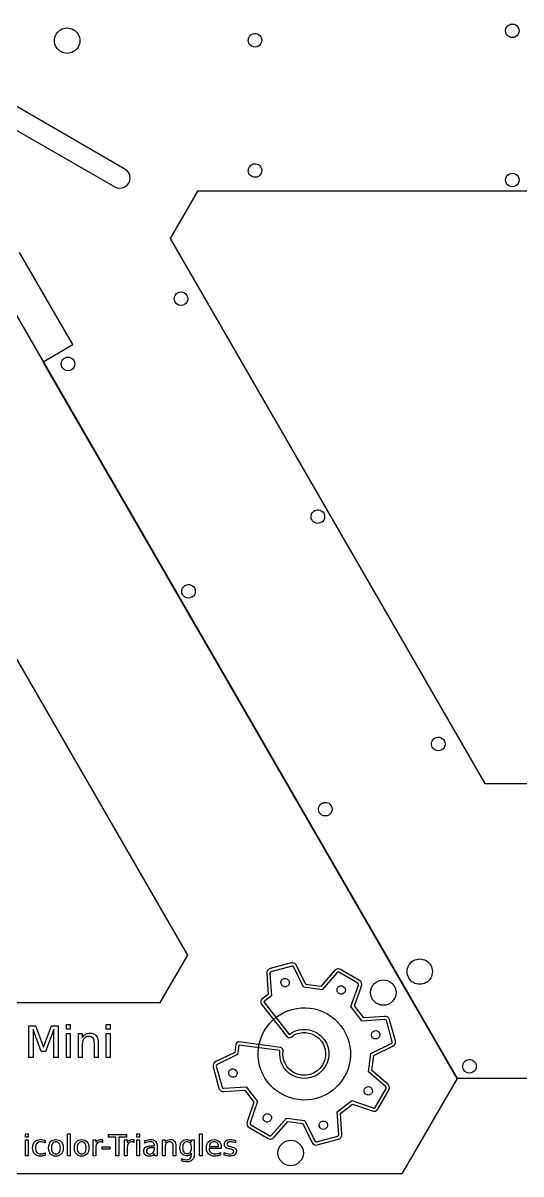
# Model space of a CAD drawing. Extents: x -29 to 538, y 574 to 910.
# Drawn here: x 183.4 to 255.9, y 573.7 to 741.5 of the extents above; entities that cross this region are included whole.
import ezdxf

# ---------------------------------------------------------------- set-up
doc = ezdxf.new("R2010")
doc.units = 0
doc.layers.get('0').update_dxf_attribs({"linetype": 'CONTINUOUS'})

msp = doc.modelspace()

# ---------------------------------------------------------------- linework, layer by layer
at = {"color": 7}
for p, q in [((190.749743, 740.538123), (190.749743, 740.538123)), ((255.190762, 741.235148), (255.190762, 741.235148)), ((217.705363, 739.855153), (217.705363, 739.855153)), ((198.25512, 720.212301), (181.800637, 729.712301)), ((165.57156, 728.054775), (246.64781, 587.626554)), ((180.300637, 727.114225), (196.75512, 717.614225)), ((217.705364, 720.855155), (217.705364, 720.855155)), ((255.194898, 719.475153), (255.194898, 719.475153)), ((208.822829, 716.997783), (204.822829, 710.06958)), ((300.572829, 716.997783), (208.822829, 716.997783)), ((204.822829, 710.06958), (250.697829, 630.611749)), ((190.651688, 694.614722), (182.901687, 708.038116)), ((206.913514, 702.163123), (206.913514, 702.163123)), ((186.321559, 692.114719), (190.651688, 694.614722)), ((246.647829, 587.626554), (186.321559, 692.114719)), ((190.459033, 692.663125), (190.459033, 692.663125)), ((207.39654, 605.611744), (161.52155, 685.069589)), ((226.851337, 670.389826), (226.851337, 670.389826)), ((208.008687, 659.506237), (208.008687, 659.506237)), ((244.400991, 637.232939), (244.400991, 637.232939)), ((250.697829, 630.611749), (258.697829, 630.611749)), ((227.946505, 627.732932), (227.946505, 627.732932)), ((203.39654, 598.683544), (207.39654, 605.611744)), ((242.122828, 604.791971), (242.122828, 604.791971)), ((222.180477, 601.747327), (222.180477, 601.747327)), ((230.287167, 600.207384), (230.287167, 600.207384)), ((237.74467, 600.128034), (237.74467, 600.128034)), ((111.64655, 598.683544), (203.39654, 598.683544)), ((184.265655, 595.302504), (185.198932, 595.302504)), ((184.265655, 590.67333), (184.265655, 595.302504)), ((186.067096, 591.563198), (184.87337, 594.738198)), ((184.87337, 594.738198), (184.87337, 590.67333)), ((185.198932, 595.302504), (186.380255, 592.152309)), ((186.380255, 592.152309), (187.567779, 595.302504)), ((187.89024, 594.738198), (186.696515, 591.563198)), ((187.567779, 595.302504), (188.501056, 595.302504)), ((187.89024, 590.67333), (187.89024, 594.738198)), ((188.501056, 595.302504), (188.501056, 590.67333)), ((189.722685, 595.497841), (190.293193, 595.497841)), ((189.722685, 594.775405), (189.722685, 595.497841)), ((190.293193, 594.775405), (189.722685, 594.775405)), ((189.722685, 594.145986), (190.293193, 594.145986)), ((189.722685, 590.67333), (189.722685, 594.145986)), ((190.293193, 595.497841), (190.293193, 594.775405)), ((190.293193, 594.145986), (190.293193, 590.67333)), ((191.46212, 590.67333), (191.46212, 594.145986)), ((191.46212, 594.145986), (192.035728, 594.145986)), ((192.035728, 594.145986), (192.035728, 593.606484)), ((195.514586, 595.497841), (196.085094, 595.497841)), ((195.514586, 594.775405), (195.514586, 595.497841)), ((196.085094, 594.775405), (195.514586, 594.775405)), ((195.514586, 594.145986), (196.085094, 594.145986)), ((195.514586, 590.67333), (195.514586, 594.145986)), ((196.085094, 595.497841), (196.085094, 594.775405)), ((196.085094, 594.145986), (196.085094, 590.67333)), ((218.549248, 594.555164), (218.549248, 594.555164)), ((192.035728, 592.636001), (192.035728, 590.67333)), ((193.799962, 590.67333), (193.799962, 592.750722)), ((194.37047, 592.769326), (194.37047, 590.67333)), ((194.37047, 592.769326), (194.37047, 592.769326)), ((234.930582, 593.386189), (234.930582, 593.386189)), ((186.696515, 591.563198), (186.067096, 591.563198)), ((184.87337, 590.67333), (184.265655, 590.67333)), ((188.501056, 590.67333), (187.89024, 590.67333)), ((190.293193, 590.67333), (189.722685, 590.67333)), ((192.035728, 590.67333), (191.46212, 590.67333)), ((194.37047, 590.67333), (193.799962, 590.67333)), ((196.085094, 590.67333), (195.514586, 590.67333)), ((248.942828, 590.233923), (248.942828, 590.233923)), ((213.819309, 588.997206), (213.819309, 588.997206)), ((246.64781, 587.626554), (238.59781, 573.683544)), ((262.747829, 587.626555), (246.647829, 587.626554)), ((233.390644, 585.279495), (233.390644, 585.279495)), ((218.462731, 582.176014), (218.462731, 582.176014)), ((183.787648, 579.551257), (184.167986, 579.551257)), ((183.787648, 579.069633), (183.787648, 579.551257)), ((184.167986, 579.069633), (183.787648, 579.069633)), ((184.167986, 579.551257), (184.167986, 579.069633)), ((189.881337, 579.551257), (190.261675, 579.551257)), ((189.881337, 576.334916), (189.881337, 579.551257)), ((190.261675, 579.551257), (190.261675, 576.334916)), ((195.844794, 579.421033), (198.455487, 579.421033)), ((195.844794, 579.069633), (195.844794, 579.421033)), ((196.940334, 579.069633), (195.844794, 579.069633)), ((196.940334, 576.334916), (196.940334, 579.069633)), ((198.455487, 579.069633), (197.359947, 579.069633)), ((197.359947, 579.069633), (197.359947, 576.334916)), ((198.455487, 579.421033), (198.455487, 579.069633)), ((199.968571, 579.551257), (200.34891, 579.551257)), ((199.968571, 579.069633), (199.968571, 579.551257)), ((200.34891, 579.069633), (199.968571, 579.069633)), ((200.34891, 579.551257), (200.34891, 579.069633)), ((209.113232, 579.551257), (209.493571, 579.551257)), ((209.113232, 576.334916), (209.113232, 579.551257)), ((209.493571, 579.551257), (209.493571, 576.334916)), ((226.569427, 580.63608), (226.569427, 580.63608)), ((183.787648, 578.65002), (184.167986, 578.65002)), ((183.787648, 576.334916), (183.787648, 578.65002)), ((184.167986, 578.65002), (184.167986, 576.334916)), ((186.627783, 578.561137), (186.627783, 578.205603)), ((186.627783, 578.561128), (186.627783, 578.561137)), ((188.19048, 578.705831), (188.19048, 578.705831)), ((188.19048, 578.38337), (188.19048, 578.38337)), ((191.952527, 578.705831), (191.952527, 578.705831)), ((191.952527, 578.38337), (191.952527, 578.38337)), ((193.628907, 576.334916), (193.628907, 578.65002)), ((193.628907, 578.65002), (194.011312, 578.65002)), ((194.011312, 578.65002), (194.011312, 578.290353)), ((194.011312, 577.554473), (194.011312, 576.334916)), ((194.922888, 577.664034), (196.037032, 577.664034)), ((194.922888, 577.325037), (194.922888, 577.664034)), ((196.037032, 577.325037), (194.922888, 577.325037)), ((194.982833, 578.685161), (194.984896, 578.294487)), ((196.037032, 577.664034), (196.037032, 577.325037)), ((198.209503, 576.334916), (198.209503, 578.65002)), ((198.209503, 578.65002), (198.591909, 578.65002)), ((198.591909, 578.65002), (198.591909, 578.290353)), ((198.591909, 577.554473), (198.591909, 576.334916)), ((199.56343, 578.685161), (199.565493, 578.294487)), ((199.968571, 578.65002), (200.34891, 578.65002)), ((199.968571, 576.334916), (199.968571, 578.65002)), ((200.34891, 578.65002), (200.34891, 576.334916)), ((201.167463, 578.193205), (201.167463, 578.544605)), ((202.039762, 577.796325), (202.573062, 577.796325)), ((202.573062, 577.49867), (202.194791, 577.49867)), ((202.573062, 577.796325), (202.573062, 577.833535)), ((202.573062, 577.41392), (202.573062, 577.49867)), ((202.953401, 577.655769), (202.953401, 577.655766)), ((202.953401, 577.655766), (202.953401, 576.334916)), ((203.724411, 576.334916), (203.724411, 578.65002)), ((203.724411, 578.65002), (204.106817, 578.65002)), ((204.106817, 578.65002), (204.106817, 578.290353)), ((204.106817, 577.643364), (204.106817, 576.334916)), ((205.282972, 576.334916), (205.282972, 577.719845)), ((205.663311, 577.732247), (205.663311, 576.334916)), ((205.663311, 577.732247), (205.663311, 577.732247)), ((207.949481, 578.298623), (207.949481, 578.650022)), ((207.949481, 578.650022), (208.32982, 578.650022)), ((207.949481, 577.51934), (207.949481, 577.51934)), ((208.32982, 578.650022), (208.32982, 576.622237)), ((212.267561, 577.401518), (210.51883, 577.401518)), ((210.531232, 577.697107), (211.887222, 577.699174)), ((212.267561, 577.587555), (212.267561, 577.587553)), ((212.267561, 577.587553), (212.267561, 577.401518)), ((213.538801, 577.341573), (213.406509, 577.372583)), ((213.615282, 577.688834), (213.745507, 577.659894)), ((214.367691, 578.581808), (214.367691, 578.22214)), ((214.367691, 578.581805), (214.367691, 578.581808)), ((184.167986, 576.334916), (183.787648, 576.334916)), ((186.627783, 576.775197), (186.627783, 576.423797)), ((190.261675, 576.334916), (189.881337, 576.334916)), ((194.011312, 576.334916), (193.628907, 576.334916)), ((197.359947, 576.334916), (196.940334, 576.334916)), ((198.591909, 576.334916), (198.209503, 576.334916)), ((200.34891, 576.334916), (199.968571, 576.334916)), ((202.573062, 576.334916), (202.573062, 576.686316)), ((202.953401, 576.334916), (202.573062, 576.334916)), ((204.106817, 576.334916), (203.724411, 576.334916)), ((205.663311, 576.334916), (205.282972, 576.334916)), ((206.539748, 575.57631), (206.539748, 575.946314)), ((207.949481, 576.554026), (207.949481, 576.742129)), ((209.493571, 576.334916), (209.113232, 576.334916)), ((212.178677, 576.812404), (212.178677, 576.452736)), ((212.722313, 576.419663), (212.722313, 576.812404)), ((224.24465, 576.745344), (224.24465, 576.745344)), ((238.59781, 573.683544), (76.44528, 573.683544))]:
    msp.add_line(p, q, dxfattribs=at)
at = {"color": 1}
for p, q in [((222.478644, 604.451005), (219.391622, 603.628363)), ((222.481276, 604.449485), (222.478644, 604.451005)), ((218.901072, 602.895977), (219.115697, 599.860654)), ((223.264553, 604.065566), (223.254311, 604.0602)), ((224.595211, 601.333803), (223.264553, 604.065566)), ((228.784566, 603.337419), (226.794191, 601.044195)), ((232.417017, 601.913734), (229.648153, 603.512339)), ((226.794191, 601.044195), (224.595211, 601.333803)), ((231.703492, 598.202878), (232.697384, 601.078553)), ((232.697384, 601.078553), (232.687766, 601.080346)), ((218.116329, 598.506204), (221.818853, 593.735103)), ((233.051533, 596.451743), (231.703492, 598.202878)), ((236.082639, 596.665241), (233.051533, 596.451743)), ((236.814986, 596.174716), (236.812354, 596.176235)), ((237.646068, 593.089944), (236.814986, 596.174716)), ((214.385161, 592.549783), (214.236542, 591.409737)), ((220.893002, 592.13151), (214.909845, 592.95244)), ((214.236542, 591.409737), (211.500561, 590.077947)), ((234.233251, 588.777446), (234.523578, 590.965323)), ((234.523578, 590.965323), (237.256879, 592.298647)), ((237.256879, 592.298647), (237.252146, 592.3089)), ((211.111373, 589.28665), (211.940908, 586.199212)), ((211.500561, 590.077947), (211.505295, 590.067694)), ((236.527605, 586.782848), (234.233251, 588.777446)), ((212.669493, 585.714418), (215.703275, 585.926371)), ((215.703275, 585.926371), (217.050901, 584.168344)), ((235.099841, 583.149269), (236.698407, 585.918066)), ((236.698407, 585.918066), (236.698309, 585.918135)), ((217.050901, 584.168344), (216.058553, 581.295343)), ((229.642978, 582.511731), (231.394113, 583.85977)), ((229.856476, 579.48063), (229.642978, 582.511731)), ((231.394113, 583.85977), (234.267115, 582.867421)), ((234.267115, 582.867421), (234.27067, 582.879657)), ((216.058553, 581.295343), (216.068171, 581.29355)), ((219.971364, 579.036468), (221.969049, 581.336182)), ((221.969049, 581.336182), (224.154251, 581.047398)), ((224.154251, 581.047398), (225.487581, 578.314092)), ((216.34046, 580.462832), (219.109324, 578.864227)), ((225.487581, 578.314092), (225.497824, 578.319458)), ((226.277357, 577.922911), (229.365926, 578.748244))]:
    msp.add_line(p, q, dxfattribs=at)
at = {"color": 5}
for p, q in [((219.367355, 602.928556), (219.597747, 599.645322)), ((222.6002, 604.001869), (219.511188, 603.177683)), ((224.287268, 600.901877), (222.845186, 603.860426)), ((229.136481, 603.029563), (226.979132, 600.549127)), ((232.183538, 601.508413), (229.413963, 603.107428)), ((226.979132, 600.549127), (224.287268, 600.901877)), ((231.183, 598.116483), (232.254847, 601.229174)), ((219.597747, 599.645322), (218.485412, 598.792701)), ((218.485412, 598.792701), (222.18585, 594.020937)), ((232.83267, 595.968186), (231.183, 598.116483)), ((236.11589, 596.198582), (232.83267, 595.968186)), ((237.195768, 592.967485), (236.365026, 596.054743)), ((214.84628, 592.48954), (214.664056, 591.099919)), ((220.828968, 591.670748), (214.84628, 592.48954)), ((234.090969, 591.272104), (237.051935, 592.718359)), ((214.664056, 591.099919), (211.705501, 589.657837)), ((233.738864, 588.590954), (234.090969, 591.272104)), ((211.561668, 589.40871), (212.392402, 586.321444)), ((236.223451, 586.431203), (233.738864, 588.590954)), ((212.637388, 586.180002), (215.920614, 586.410407)), ((215.920614, 586.410407), (217.572042, 584.255568)), ((234.695761, 583.382415), (236.294771, 586.151982)), ((217.572042, 584.255568), (216.500187, 581.142861)), ((229.159683, 582.730865), (231.307979, 584.380536)), ((231.307979, 584.380536), (234.420666, 583.308687)), ((229.390081, 579.44764), (229.159683, 582.730865)), ((216.573894, 580.867777), (219.343469, 579.268763)), ((219.618553, 579.342472), (221.780696, 581.831215)), ((221.780696, 581.831215), (224.466016, 581.476716)), ((224.466016, 581.476716), (225.908092, 578.518158)), ((226.157228, 578.374319), (229.246248, 579.198513))]:
    msp.add_line(p, q, dxfattribs=at)
at = {"color": 2}
for p, q in [((219.367355, 602.928556), (219.597747, 599.645322)), ((222.6002, 604.001869), (219.511188, 603.177683)), ((224.287268, 600.901877), (222.845186, 603.860426)), ((229.136481, 603.029563), (226.979132, 600.549127)), ((232.183538, 601.508413), (229.413963, 603.107428)), ((226.979132, 600.549127), (224.287268, 600.901877)), ((231.183, 598.116483), (232.254847, 601.229174)), ((219.597747, 599.645322), (218.485412, 598.792701)), ((218.485412, 598.792701), (222.18585, 594.020937)), ((232.83267, 595.968186), (231.183, 598.116483)), ((236.11589, 596.198582), (232.83267, 595.968186)), ((237.195768, 592.967485), (236.365026, 596.054743)), ((214.84628, 592.48954), (214.664056, 591.099919)), ((220.828968, 591.670748), (214.84628, 592.48954)), ((234.090969, 591.272104), (237.051935, 592.718359)), ((214.664056, 591.099919), (211.705501, 589.657837)), ((233.738864, 588.590954), (234.090969, 591.272104)), ((211.561668, 589.40871), (212.392402, 586.321444)), ((236.223451, 586.431203), (233.738864, 588.590954)), ((212.637388, 586.180002), (215.920614, 586.410407)), ((215.920614, 586.410407), (217.572042, 584.255568)), ((234.695761, 583.382415), (236.294771, 586.151982)), ((217.572042, 584.255568), (216.500187, 581.142861)), ((229.159683, 582.730865), (231.307979, 584.380536)), ((231.307979, 584.380536), (234.420666, 583.308687)), ((229.390081, 579.44764), (229.159683, 582.730865)), ((216.573894, 580.867777), (219.343469, 579.268763)), ((219.618553, 579.342472), (221.780696, 581.831215)), ((221.780696, 581.831215), (224.466016, 581.476716)), ((224.466016, 581.476716), (225.908092, 578.518158)), ((226.157228, 578.374319), (229.246248, 579.198513))]:
    msp.add_line(p, q, dxfattribs=at)
at = {"color": 7}
for points in [[(187.974743, 738.935976), (187.974743, 739.596918), (188.327351, 740.207653), (188.899743, 740.538123)], [(188.899743, 740.538123), (189.472135, 740.868594), (190.177351, 740.868594), (190.749743, 740.538123)], [(190.749743, 740.538123), (191.322135, 740.207653), (191.674743, 739.596918), (191.674743, 738.935976)], [(216.352998, 739.492787), (216.626379, 739.966297), (217.231854, 740.128533), (217.705363, 739.855153)], [(254.200762, 739.520417), (253.727252, 739.793798), (253.565016, 740.399273), (253.838397, 740.872782)], [(253.838397, 740.872782), (254.111778, 741.346292), (254.717252, 741.508528), (255.190762, 741.235148)], [(255.190762, 741.235148), (255.497069, 741.058301), (255.685762, 740.731475), (255.685762, 740.377782)], [(255.685762, 740.377782), (255.685762, 740.024089), (255.497069, 739.697264), (255.190762, 739.520417)], [(188.899743, 737.333829), (188.327351, 737.6643), (187.974743, 738.275035), (187.974743, 738.935976)], [(191.674743, 738.935976), (191.674743, 738.275035), (191.322135, 737.6643), (190.749743, 737.333829)], [(216.715363, 738.140422), (216.241854, 738.413803), (216.079617, 739.019278), (216.352998, 739.492787)], [(217.705363, 739.855153), (218.01167, 739.678306), (218.200363, 739.35148), (218.200363, 738.997787)], [(218.200363, 738.997787), (218.200363, 738.644094), (218.01167, 738.317269), (217.705363, 738.140422)], [(255.190762, 739.520417), (254.884455, 739.343571), (254.507069, 739.343571), (254.200762, 739.520417)], [(190.749743, 737.333829), (190.177351, 737.003359), (189.472135, 737.003359), (188.899743, 737.333829)], [(217.705363, 738.140422), (217.399056, 737.963576), (217.02167, 737.963576), (216.715363, 738.140422)], [(199.00512, 718.913263), (199.00512, 719.449161), (198.719222, 719.944352), (198.25512, 720.212301)], [(216.715364, 719.140425), (216.241855, 719.413806), (216.079618, 720.01928), (216.352999, 720.49279)], [(216.352999, 720.49279), (216.62638, 720.966299), (217.231855, 721.128536), (217.705364, 720.855155)], [(217.705364, 720.855155), (218.011671, 720.678309), (218.200364, 720.351483), (218.200364, 719.99779)], [(218.200364, 719.99779), (218.200364, 719.644097), (218.011671, 719.317271), (217.705364, 719.140425)], [(198.25512, 717.614225), (198.719222, 717.882174), (199.00512, 718.377365), (199.00512, 718.913263)], [(217.705364, 719.140425), (217.399057, 718.963578), (217.021671, 718.963578), (216.715364, 719.140425)], [(253.709898, 718.617788), (253.709898, 718.971481), (253.898591, 719.298307), (254.204898, 719.475153)], [(254.204898, 717.760423), (253.898591, 717.937269), (253.709898, 718.264095), (253.709898, 718.617788)], [(254.204898, 719.475153), (254.511205, 719.652), (254.888591, 719.652), (255.194898, 719.475153)], [(255.194898, 719.475153), (255.501205, 719.298307), (255.689898, 718.971481), (255.689898, 718.617788)], [(255.689898, 718.617788), (255.689898, 718.264095), (255.501205, 717.937269), (255.194898, 717.760423)], [(196.75512, 717.614225), (197.219222, 717.346276), (197.791018, 717.346276), (198.25512, 717.614225)], [(255.194898, 717.760423), (254.888591, 717.583576), (254.511205, 717.583576), (254.204898, 717.760423)], [(205.428514, 701.305757), (205.428514, 701.65945), (205.617207, 701.986276), (205.923514, 702.163123)], [(205.923514, 702.163123), (206.229821, 702.339969), (206.607207, 702.339969), (206.913514, 702.163123)], [(206.913514, 702.163123), (207.219821, 701.986276), (207.408514, 701.65945), (207.408514, 701.305757)], [(205.923514, 700.448392), (205.617207, 700.625239), (205.428514, 700.952064), (205.428514, 701.305757)], [(206.913514, 700.448392), (206.607207, 700.271546), (206.229821, 700.271546), (205.923514, 700.448392)], [(207.408514, 701.305757), (207.408514, 700.952064), (207.219821, 700.625239), (206.913514, 700.448392)], [(189.469033, 690.948394), (188.995524, 691.221775), (188.833287, 691.82725), (189.106668, 692.300759)], [(189.106668, 692.300759), (189.380049, 692.774269), (189.985524, 692.936506), (190.459033, 692.663125)], [(190.459033, 692.663125), (190.76534, 692.486278), (190.954033, 692.159452), (190.954033, 691.80576)], [(190.954033, 691.80576), (190.954033, 691.452067), (190.76534, 691.125241), (190.459033, 690.948394)], [(190.459033, 690.948394), (190.152726, 690.771548), (189.77534, 690.771548), (189.469033, 690.948394)], [(225.861337, 668.675096), (225.387828, 668.948477), (225.225592, 669.553952), (225.498972, 670.027461)], [(225.498972, 670.027461), (225.772353, 670.500971), (226.377828, 670.663207), (226.851337, 670.389826)], [(226.851337, 670.389826), (227.157645, 670.21298), (227.346337, 669.886154), (227.346337, 669.532461)], [(226.851337, 668.675096), (226.54503, 668.49825), (226.167645, 668.49825), (225.861337, 668.675096)], [(227.346337, 669.532461), (227.346337, 669.178768), (227.157645, 668.851943), (226.851337, 668.675096)], [(206.656322, 659.143872), (206.929703, 659.617381), (207.535178, 659.779618), (208.008687, 659.506237)], [(207.018687, 657.791507), (206.545178, 658.064888), (206.382941, 658.670362), (206.656322, 659.143872)], [(208.008687, 659.506237), (208.314994, 659.329391), (208.503687, 659.002565), (208.503687, 658.648872)], [(208.503687, 658.648872), (208.503687, 658.295179), (208.314994, 657.968353), (208.008687, 657.791507)], [(208.008687, 657.791507), (207.70238, 657.61466), (207.324994, 657.61466), (207.018687, 657.791507)], [(243.410991, 635.518209), (242.937482, 635.79159), (242.775245, 636.397064), (243.048626, 636.870574)], [(243.048626, 636.870574), (243.322007, 637.344083), (243.927482, 637.50632), (244.400991, 637.232939)], [(244.400991, 637.232939), (244.707299, 637.056092), (244.895991, 636.729267), (244.895991, 636.375574)], [(244.895991, 636.375574), (244.895991, 636.021881), (244.707299, 635.695055), (244.400991, 635.518209)], [(244.400991, 635.518209), (244.094684, 635.341362), (243.717298, 635.341362), (243.410991, 635.518209)], [(226.59414, 627.370567), (226.867521, 627.844077), (227.472995, 628.006313), (227.946505, 627.732932)], [(227.946505, 627.732932), (228.252812, 627.556086), (228.441505, 627.22926), (228.441505, 626.875567)], [(226.956505, 626.018202), (226.482995, 626.291583), (226.320759, 626.897058), (226.59414, 627.370567)], [(227.946505, 626.018202), (227.640198, 625.841356), (227.262812, 625.841356), (226.956505, 626.018202)], [(228.441505, 626.875567), (228.441505, 626.521874), (228.252812, 626.195049), (227.946505, 626.018202)], [(239.347828, 603.189824), (239.347828, 603.850766), (239.700436, 604.461501), (240.272828, 604.791971)], [(240.272828, 604.791971), (240.84522, 605.122442), (241.550436, 605.122442), (242.122828, 604.791971)], [(242.122828, 604.791971), (242.69522, 604.461501), (243.047828, 603.850766), (243.047828, 603.189824)], [(240.272828, 601.587677), (239.700436, 601.918148), (239.347828, 602.528883), (239.347828, 603.189824)], [(243.047828, 603.189824), (243.047828, 602.528883), (242.69522, 601.918148), (242.122828, 601.587677)], [(220.997636, 601.430386), (220.910115, 601.757019), (221.103954, 602.092756), (221.430586, 602.180277)], [(221.282915, 601.058603), (221.142283, 601.139797), (221.039665, 601.273531), (220.997636, 601.430386)], [(221.747528, 600.997436), (221.590673, 600.955406), (221.423547, 600.977409), (221.282915, 601.058603)], [(221.430586, 602.180277), (221.757219, 602.267798), (222.092956, 602.07396), (222.180477, 601.747327)], [(222.180477, 601.747327), (222.267998, 601.420695), (222.07416, 601.084957), (221.747528, 600.997436)], [(229.165492, 600.355055), (229.123463, 600.511909), (229.145466, 600.679036), (229.22666, 600.819668)], [(229.22666, 600.819668), (229.307854, 600.9603), (229.441588, 601.062918), (229.598443, 601.104947)], [(229.598443, 601.104947), (229.755298, 601.146976), (229.922424, 601.124973), (230.063056, 601.043779)], [(230.063056, 601.043779), (230.355907, 600.874702), (230.456244, 600.500235), (230.287167, 600.207384)], [(234.04467, 600.128034), (234.04467, 600.618684), (234.23958, 601.089239), (234.586522, 601.436181)], [(234.586522, 601.436181), (234.933465, 601.783124), (235.404019, 601.978034), (235.89467, 601.978034)], [(235.89467, 601.978034), (236.385321, 601.978034), (236.855875, 601.783124), (237.202818, 601.436181)], [(237.202818, 601.436181), (237.54976, 601.089239), (237.74467, 600.618684), (237.74467, 600.128034)], [(242.122828, 601.587677), (241.550436, 601.257207), (240.84522, 601.257207), (240.272828, 601.587677)], [(229.450772, 599.983272), (229.310139, 600.064466), (229.207521, 600.1982), (229.165492, 600.355055)], [(230.287167, 600.207384), (230.118089, 599.914533), (229.743623, 599.814195), (229.450772, 599.983272)], [(235.89467, 598.278034), (234.872943, 598.278034), (234.04467, 599.106307), (234.04467, 600.128034)], [(237.74467, 600.128034), (237.74467, 599.637383), (237.54976, 599.166829), (237.202818, 598.819886)], [(218.549248, 594.555164), (219.441297, 596.100239), (220.910588, 597.227666), (222.633895, 597.689425)], [(222.633895, 597.689425), (224.357201, 598.151183), (226.193359, 597.909449), (227.738433, 597.0174)], [(237.202818, 598.819886), (236.855875, 598.472944), (236.385321, 598.278034), (235.89467, 598.278034)], [(227.738433, 597.0174), (229.283508, 596.125351), (230.410935, 594.656059), (230.872694, 592.932752)], [(192.516319, 594.074672), (192.702354, 594.178025), (192.916295, 594.229702), (193.15814, 594.229702)], [(193.15814, 594.229702), (193.557083, 594.229702), (193.858873, 594.105678), (194.063512, 593.857631)], [(221.011483, 585.365979), (217.794032, 587.223575), (216.691652, 591.337713), (218.549248, 594.555164)], [(234.18069, 593.819139), (234.093169, 594.145772), (234.287008, 594.48151), (234.61364, 594.56903)], [(234.61364, 594.56903), (234.940273, 594.656551), (235.276011, 594.462713), (235.363532, 594.136081)], [(235.363532, 594.136081), (235.405561, 593.979226), (235.383559, 593.8121), (235.302365, 593.671468)], [(192.035728, 593.606484), (192.172154, 593.815256), (192.332351, 593.971319), (192.516319, 594.074672)], [(192.302379, 593.439052), (192.124612, 593.242682), (192.035728, 592.974998), (192.035728, 592.636001)], [(193.031016, 593.733608), (192.723025, 593.733608), (192.480146, 593.635422), (192.302379, 593.439052)], [(193.607725, 593.488662), (193.479568, 593.651959), (193.287331, 593.733608), (193.031016, 593.733608)], [(193.799962, 592.750722), (193.799962, 593.079384), (193.735883, 593.325364), (193.607725, 593.488662)], [(194.063512, 593.857631), (194.268151, 593.611651), (194.37047, 593.248883), (194.37047, 592.769326)], [(230.872694, 592.932752), (231.334453, 591.209445), (231.092718, 589.373288), (230.200668, 587.828213)], [(234.465969, 593.447356), (234.325337, 593.52855), (234.222719, 593.662284), (234.18069, 593.819139)], [(234.930582, 593.386189), (234.773727, 593.34416), (234.606601, 593.366162), (234.465969, 593.447356)], [(235.302365, 593.671468), (235.221171, 593.530836), (235.087436, 593.428218), (234.930582, 593.386189)], [(213.819309, 588.997206), (214.145942, 589.084727), (214.48168, 588.890889), (214.569201, 588.564257)], [(247.952828, 588.519193), (247.479319, 588.792574), (247.317082, 589.398048), (247.590463, 589.871558)], [(247.590463, 589.871558), (247.863844, 590.345068), (248.469319, 590.507304), (248.942828, 590.233923)], [(248.942828, 590.233923), (249.249135, 590.057077), (249.437828, 589.730251), (249.437828, 589.376558)], [(249.437828, 589.376558), (249.437828, 589.022865), (249.249135, 588.696039), (248.942828, 588.519193)], [(213.386358, 588.247315), (213.298838, 588.573948), (213.492677, 588.909685), (213.819309, 588.997206)], [(213.671638, 587.875532), (213.531005, 587.956726), (213.428387, 588.09046), (213.386358, 588.247315)], [(214.136251, 587.814364), (213.979396, 587.772335), (213.81227, 587.794338), (213.671638, 587.875532)], [(214.508034, 588.099644), (214.42684, 587.959011), (214.293105, 587.856393), (214.136251, 587.814364)], [(214.569201, 588.564257), (214.61123, 588.407402), (214.589228, 588.240276), (214.508034, 588.099644)], [(230.200668, 587.828213), (229.308619, 586.283139), (227.839328, 585.155712), (226.116021, 584.693953)], [(248.942828, 588.519193), (248.636521, 588.342346), (248.259135, 588.342346), (247.952828, 588.519193)], [(233.105365, 585.651278), (233.063335, 585.808133), (233.085338, 585.975259), (233.166532, 586.115891)], [(233.166532, 586.115891), (233.33561, 586.408742), (233.710077, 586.509079), (234.002928, 586.340002)], [(234.002928, 586.340002), (234.295779, 586.170924), (234.396117, 585.796458), (234.22704, 585.503607)], [(226.116021, 584.693953), (224.392714, 584.232195), (222.556557, 584.47393), (221.011483, 585.365979)], [(233.390644, 585.279495), (233.250012, 585.360689), (233.147394, 585.494423), (233.105365, 585.651278)], [(233.855257, 585.218327), (233.698402, 585.176298), (233.531276, 585.198301), (233.390644, 585.279495)], [(234.22704, 585.503607), (234.145846, 585.362975), (234.012112, 585.260357), (233.855257, 585.218327)], [(218.462731, 582.176014), (218.543925, 582.316646), (218.67766, 582.419264), (218.834514, 582.461293)], [(218.834514, 582.461293), (218.991369, 582.503322), (219.158495, 582.48132), (219.299127, 582.400126)], [(219.299127, 582.400126), (219.43976, 582.318932), (219.542378, 582.185197), (219.584407, 582.028343)], [(218.401562, 581.7114), (218.359534, 581.868255), (218.381537, 582.035382), (218.462731, 582.176014)], [(218.686842, 581.339616), (218.54621, 581.42081), (218.443591, 581.554545), (218.401562, 581.7114)], [(219.151456, 581.278449), (218.994601, 581.236419), (218.827474, 581.258422), (218.686842, 581.339616)], [(219.523239, 581.56373), (219.442046, 581.423097), (219.308311, 581.320478), (219.151456, 581.278449)], [(219.584407, 582.028343), (219.626436, 581.871488), (219.604433, 581.704362), (219.523239, 581.56373)], [(226.569427, 580.63608), (226.527398, 580.792935), (226.549401, 580.960061), (226.630595, 581.100693)], [(226.630595, 581.100693), (226.711789, 581.241325), (226.845523, 581.343943), (227.002378, 581.385972)], [(227.002378, 581.385972), (227.159232, 581.428001), (227.326359, 581.405999), (227.466991, 581.324805)], [(227.75227, 580.953022), (227.83979, 580.626389), (227.645952, 580.290651), (227.319319, 580.20313)], [(227.466991, 581.324805), (227.607623, 581.243611), (227.710241, 581.109876), (227.75227, 580.953022)], [(227.319319, 580.20313), (226.992687, 580.115609), (226.656949, 580.309447), (226.569427, 580.63608)], [(184.796371, 577.490395), (184.796371, 577.867977), (184.899724, 578.164945), (185.106429, 578.381297)], [(185.104362, 576.603628), (184.899035, 576.822736), (184.796371, 577.118325), (184.796371, 577.490395)], [(185.106429, 578.381297), (185.314513, 578.597649), (185.599078, 578.705825), (185.960124, 578.705825)], [(185.402018, 578.147721), (185.265593, 577.992002), (185.19738, 577.772894), (185.19738, 577.490396)], [(185.19738, 577.490396), (185.19738, 577.207898), (185.265593, 576.988101), (185.402018, 576.831005)], [(185.97666, 578.383365), (185.729991, 578.383365), (185.538444, 578.304817), (185.402018, 578.147721)], [(185.960124, 578.705825), (186.077257, 578.705825), (186.191634, 578.693421), (186.303255, 578.668615)], [(186.303255, 578.337895), (186.195768, 578.368208), (186.086903, 578.383365), (185.97666, 578.383365)], [(186.303255, 578.668615), (186.414876, 578.645188), (186.523052, 578.609359), (186.627783, 578.561128)], [(186.627783, 578.205603), (186.520296, 578.264856), (186.41212, 578.308953), (186.303255, 578.337895)], [(187.128013, 577.490401), (187.128013, 577.870739), (187.22172, 578.168396), (187.409133, 578.38337)], [(187.409133, 576.597433), (187.22172, 576.813785), (187.128013, 577.111441), (187.128013, 577.490401)], [(187.409133, 578.38337), (187.597924, 578.598344), (187.858373, 578.705831), (188.19048, 578.705831)], [(187.706789, 578.143591), (187.588278, 577.985117), (187.529022, 577.767387), (187.529022, 577.490401)], [(187.529022, 577.490401), (187.529022, 577.213415), (187.587589, 576.994996), (187.704722, 576.835144)], [(188.19048, 578.38337), (187.986531, 578.38337), (187.8253, 578.303443), (187.706789, 578.143591)], [(188.19048, 578.705831), (188.521209, 578.705831), (188.78097, 578.598344), (188.969761, 578.38337)], [(188.672105, 578.141524), (188.553594, 578.302754), (188.393052, 578.38337), (188.19048, 578.38337)], [(188.849872, 577.490401), (188.849872, 577.764631), (188.790616, 577.981672), (188.672105, 578.141524)], [(188.672105, 576.837211), (188.790616, 576.997063), (188.849872, 577.214793), (188.849872, 577.490401)], [(188.969761, 578.38337), (189.158552, 578.168396), (189.252948, 577.870739), (189.252948, 577.490401)], [(189.252948, 577.490401), (189.252948, 577.111441), (189.158552, 576.813785), (188.969761, 576.597433)], [(190.89006, 577.490401), (190.89006, 577.870739), (190.983766, 578.168396), (191.171179, 578.38337)], [(191.171179, 576.597433), (190.983766, 576.813785), (190.89006, 577.111441), (190.89006, 577.490401)], [(191.171179, 578.38337), (191.35997, 578.598344), (191.62042, 578.705831), (191.952527, 578.705831)], [(191.468836, 578.143591), (191.350325, 577.985117), (191.291069, 577.767387), (191.291069, 577.490401)], [(191.291069, 577.490401), (191.291069, 577.213415), (191.349636, 576.994996), (191.466769, 576.835144)], [(191.952527, 578.38337), (191.748578, 578.38337), (191.587347, 578.303443), (191.468836, 578.143591)], [(191.952527, 578.705831), (192.283256, 578.705831), (192.543017, 578.598344), (192.731808, 578.38337)], [(192.434151, 578.141524), (192.31564, 578.302754), (192.155098, 578.38337), (191.952527, 578.38337)], [(192.611918, 577.490401), (192.611918, 577.764631), (192.552662, 577.981672), (192.434151, 578.141524)], [(192.434151, 576.837211), (192.552662, 576.997063), (192.611918, 577.214793), (192.611918, 577.490401)], [(192.731808, 578.38337), (192.920599, 578.168396), (193.014994, 577.870739), (193.014994, 577.490401)], [(193.014994, 577.490401), (193.014994, 577.111441), (192.920599, 576.813785), (192.731808, 576.597433)], [(194.011312, 578.290353), (194.091238, 578.430912), (194.19528, 578.534954), (194.323438, 578.602478)], [(194.182878, 578.155987), (194.068501, 578.016805), (194.011312, 577.8163), (194.011312, 577.554473)], [(194.678972, 578.366827), (194.463998, 578.366827), (194.298633, 578.296547), (194.182878, 578.155987)], [(194.323438, 578.602478), (194.451595, 578.67138), (194.607314, 578.705831), (194.790593, 578.705831)], [(194.844336, 578.348227), (194.794729, 578.360627), (194.739608, 578.366827), (194.678972, 578.366827)], [(194.790593, 578.705831), (194.816773, 578.705831), (194.845713, 578.703764), (194.877413, 578.699631)], [(194.984896, 578.294487), (194.942176, 578.319293), (194.895323, 578.337207), (194.844336, 578.348227)], [(194.877413, 578.699631), (194.909106, 578.696897), (194.944246, 578.692074), (194.982833, 578.685161)], [(198.591909, 578.290353), (198.671835, 578.430912), (198.775877, 578.534954), (198.904035, 578.602478)], [(198.763475, 578.155987), (198.649098, 578.016805), (198.591909, 577.8163), (198.591909, 577.554473)], [(199.259569, 578.366827), (199.044595, 578.366827), (198.87923, 578.296547), (198.763475, 578.155987)], [(198.904035, 578.602478), (199.032192, 578.67138), (199.187911, 578.705831), (199.37119, 578.705831)], [(199.424933, 578.348227), (199.375326, 578.360627), (199.320205, 578.366827), (199.259569, 578.366827)], [(199.37119, 578.705831), (199.39737, 578.705831), (199.42631, 578.703764), (199.45801, 578.699631)], [(199.565493, 578.294487), (199.522773, 578.319293), (199.47592, 578.337207), (199.424933, 578.348227)], [(199.45801, 578.699631), (199.489703, 578.696897), (199.524843, 578.692074), (199.56343, 578.685161)], [(200.997965, 577.008776), (200.997965, 577.269225), (201.084781, 577.465595), (201.258414, 577.597887)], [(201.167463, 578.544605), (201.306645, 578.598351), (201.441693, 578.638314), (201.572607, 578.664494)], [(201.529198, 578.335832), (201.403797, 578.304138), (201.283218, 578.256596), (201.167463, 578.193205)], [(201.258414, 577.597887), (201.433425, 577.730179), (201.693874, 577.796325), (202.039762, 577.796325)], [(201.55607, 577.39325), (201.437559, 577.32297), (201.378303, 577.20308), (201.378303, 577.033582)], [(201.915738, 578.383372), (201.783447, 578.383372), (201.6546, 578.367525), (201.529198, 578.335832)], [(202.194791, 577.49867), (201.887488, 577.49867), (201.674581, 577.46353), (201.55607, 577.39325)], [(201.572607, 578.664494), (201.70352, 578.692054), (201.830989, 578.705834), (201.955012, 578.705834)], [(202.39943, 578.238678), (202.285053, 578.33514), (202.123822, 578.383372), (201.915738, 578.383372)], [(201.955012, 578.705834), (202.289875, 578.705834), (202.539989, 578.619017), (202.705354, 578.445385)], [(202.380826, 576.816541), (202.508983, 576.966747), (202.573062, 577.165873), (202.573062, 577.41392)], [(202.573062, 577.833535), (202.573062, 578.008545), (202.515185, 578.143593), (202.39943, 578.238678)], [(202.705354, 578.445385), (202.870719, 578.271752), (202.953401, 578.008547), (202.953401, 577.655769)], [(204.106817, 578.290353), (204.197768, 578.429534), (204.304566, 578.533576), (204.427211, 578.602478)], [(204.284584, 578.178731), (204.166073, 578.047817), (204.106817, 577.869362), (204.106817, 577.643364)], [(204.770342, 578.375102), (204.565015, 578.375102), (204.403095, 578.309645), (204.284584, 578.178731)], [(204.427211, 578.602478), (204.551234, 578.67138), (204.693861, 578.705831), (204.855092, 578.705831)], [(205.154815, 578.211804), (205.069376, 578.320669), (204.941219, 578.375102), (204.770342, 578.375102)], [(204.855092, 578.705831), (205.121053, 578.705831), (205.322247, 578.623148), (205.458672, 578.457784)], [(205.282972, 577.719845), (205.282972, 577.938953), (205.240253, 578.102939), (205.154815, 578.211804)], [(205.458672, 578.457784), (205.595098, 578.293797), (205.663311, 578.051951), (205.663311, 577.732247)], [(206.260696, 577.519342), (206.260696, 577.877632), (206.347512, 578.164953), (206.521145, 578.381305)], [(206.521145, 576.659446), (206.347512, 576.875798), (206.260696, 577.16243), (206.260696, 577.519342)], [(206.521145, 578.381305), (206.694778, 578.597657), (206.923532, 578.705833), (207.207408, 578.705833)], [(206.822935, 578.160128), (206.709936, 578.008544), (206.653437, 577.794948), (206.653437, 577.51934)], [(206.653437, 577.51934), (206.653437, 577.24511), (206.709936, 577.032204), (206.822935, 576.88062)], [(207.300425, 578.387504), (207.096476, 578.387504), (206.937312, 578.311712), (206.822935, 578.160128)], [(207.207408, 578.705833), (207.378285, 578.705833), (207.525046, 578.672071), (207.647691, 578.604547)], [(207.777916, 578.160128), (207.664917, 578.311712), (207.505753, 578.387504), (207.300425, 578.387504)], [(207.647691, 578.604547), (207.770336, 578.537023), (207.870933, 578.435048), (207.949481, 578.298623)], [(207.949481, 577.51934), (207.949481, 577.794948), (207.892293, 578.008544), (207.777916, 578.160128)], [(207.777916, 576.88062), (207.892293, 577.032204), (207.949481, 577.24511), (207.949481, 577.51934)], [(210.121955, 577.469733), (210.121955, 577.848693), (210.22393, 578.149106), (210.42788, 578.37097)], [(210.444416, 576.597435), (210.229442, 576.812409), (210.121955, 577.103175), (210.121955, 577.469733)], [(210.42788, 578.37097), (210.633207, 578.594212), (210.909504, 578.705833), (211.25677, 578.705833)], [(210.51883, 577.401518), (210.53537, 577.13969), (210.613918, 576.939875), (210.754475, 576.802071)], [(210.750341, 578.203536), (210.623561, 578.083646), (210.550525, 577.914837), (210.531232, 577.697107)], [(211.260904, 578.38337), (211.048686, 578.38337), (210.878498, 578.323425), (210.750341, 578.203536)], [(211.25677, 578.705833), (211.568206, 578.705833), (211.814186, 578.605236), (211.994709, 578.404043)], [(211.711522, 578.197335), (211.598523, 578.321358), (211.448317, 578.38337), (211.260904, 578.38337)], [(211.887222, 577.699174), (211.884489, 577.907258), (211.825922, 578.073311), (211.711522, 578.197335)], [(211.994709, 578.404043), (212.17661, 578.204227), (212.267561, 577.932064), (212.267561, 577.587555)], [(212.73885, 578.023706), (212.73885, 578.241436), (212.81602, 578.409556), (212.97036, 578.528068)], [(212.895946, 577.599959), (212.791215, 577.703312), (212.73885, 577.844561), (212.73885, 578.023706)], [(213.406509, 577.372583), (213.170864, 577.422189), (213.000677, 577.497981), (212.895946, 577.599959)], [(212.97036, 578.528068), (213.1247, 578.646579), (213.343808, 578.705835), (213.627684, 578.705835)], [(213.247346, 578.300683), (213.153639, 578.242803), (213.106786, 578.155986), (213.106786, 578.040234)], [(213.106786, 578.040234), (213.106786, 577.952039), (213.140548, 577.882448), (213.208072, 577.831461)], [(213.208072, 577.831461), (213.275595, 577.781854), (213.411332, 577.734312), (213.615282, 577.688834)], [(213.67316, 578.387503), (213.484369, 578.387503), (213.342431, 578.358563), (213.247346, 578.300683)], [(213.99562, 577.18241), (213.926719, 577.23753), (213.774446, 577.290584), (213.538801, 577.341573)], [(213.627684, 578.705835), (213.768244, 578.705835), (213.900536, 578.695498), (214.024559, 578.674825)], [(214.032827, 578.346163), (213.917072, 578.373723), (213.797183, 578.387503), (213.67316, 578.387503)], [(213.745507, 577.659894), (214.015602, 577.602014), (214.207149, 577.52002), (214.320148, 577.413914)], [(214.024559, 578.674825), (214.148582, 578.654151), (214.26296, 578.623145), (214.367691, 578.581805)], [(214.367691, 578.22214), (214.260204, 578.27726), (214.148582, 578.318601), (214.032827, 578.346163)], [(214.320148, 577.413914), (214.434525, 577.309183), (214.491714, 577.162422), (214.491714, 576.973631)], [(220.54465, 576.745344), (220.54465, 577.235994), (220.73956, 577.706549), (221.086502, 578.053491)], [(221.086502, 578.053491), (221.433445, 578.400434), (221.903999, 578.595344), (222.39465, 578.595344)], [(222.39465, 578.595344), (222.885301, 578.595344), (223.355855, 578.400434), (223.702798, 578.053491)], [(223.702798, 578.053491), (224.04974, 577.706549), (224.24465, 577.235994), (224.24465, 576.745344)], [(185.935319, 576.274966), (185.586676, 576.274966), (185.30969, 576.38452), (185.104362, 576.603628)], [(185.402018, 576.831005), (185.538444, 576.675287), (185.729991, 576.597428), (185.97666, 576.597428)], [(186.297054, 576.312176), (186.184055, 576.287369), (186.063477, 576.274966), (185.935319, 576.274966)], [(185.97666, 576.597428), (186.086903, 576.597428), (186.195768, 576.611898), (186.303255, 576.640838)], [(186.627783, 576.423797), (186.521674, 576.37419), (186.411431, 576.336983), (186.297054, 576.312176)], [(186.303255, 576.640838), (186.41212, 576.671158), (186.520296, 576.715944), (186.627783, 576.775197)], [(188.19048, 576.274972), (187.858373, 576.274972), (187.597924, 576.382459), (187.409133, 576.597433)], [(187.704722, 576.835144), (187.823233, 576.67667), (187.985153, 576.597433), (188.19048, 576.597433)], [(188.19048, 576.597433), (188.393052, 576.597433), (188.553594, 576.677359), (188.672105, 576.837211)], [(188.969761, 576.597433), (188.78097, 576.382459), (188.521209, 576.274972), (188.19048, 576.274972)], [(191.952527, 576.274972), (191.62042, 576.274972), (191.35997, 576.382459), (191.171179, 576.597433)], [(191.466769, 576.835144), (191.58528, 576.67667), (191.7472, 576.597433), (191.952527, 576.597433)], [(191.952527, 576.597433), (192.155098, 576.597433), (192.31564, 576.677359), (192.434151, 576.837211)], [(192.731808, 576.597433), (192.543017, 576.382459), (192.283256, 576.274972), (191.952527, 576.274972)], [(201.206738, 576.473408), (201.067556, 576.607078), (200.997965, 576.785534), (200.997965, 577.008776)], [(201.773111, 576.274971), (201.536088, 576.274971), (201.347297, 576.341116), (201.206738, 576.473408)], [(201.378303, 577.033582), (201.378303, 576.898534), (201.4224, 576.791047), (201.510595, 576.711121)], [(201.510595, 576.711121), (201.600168, 576.632573), (201.721435, 576.593299), (201.874397, 576.593299)], [(202.248534, 576.374191), (202.118999, 576.308044), (201.960524, 576.274971), (201.773111, 576.274971)], [(201.874397, 576.593299), (202.085237, 576.593299), (202.254047, 576.667713), (202.380826, 576.816541)], [(202.573062, 576.686316), (202.486246, 576.545756), (202.37807, 576.441714), (202.248534, 576.374191)], [(207.207408, 576.334918), (206.923532, 576.334918), (206.694778, 576.443094), (206.521145, 576.659446)], [(206.539748, 575.946314), (206.651369, 575.88568), (206.761613, 575.840894), (206.870478, 575.811955)], [(206.822935, 576.88062), (206.937312, 576.729035), (207.096476, 576.653243), (207.300425, 576.653243)], [(206.870478, 575.811955), (206.979343, 575.783015), (207.090275, 575.768545), (207.203274, 575.768545)], [(207.203274, 575.768545), (207.452699, 575.768545), (207.639423, 575.834001), (207.763446, 575.964915)], [(207.647691, 576.436204), (207.525046, 576.36868), (207.378285, 576.334918), (207.207408, 576.334918)], [(208.067304, 575.743738), (207.892293, 575.550812), (207.624264, 575.45435), (207.263218, 575.45435)], [(207.300425, 576.653243), (207.505753, 576.653243), (207.664917, 576.729035), (207.777916, 576.88062)], [(207.949481, 576.742129), (207.870933, 576.605703), (207.770336, 576.503728), (207.647691, 576.436204)], [(207.763446, 575.964915), (207.887469, 576.094451), (207.949481, 576.290821), (207.949481, 576.554026)], [(208.32982, 576.622237), (208.32982, 576.228118), (208.242315, 575.935285), (208.067304, 575.743738)], [(211.322915, 576.274974), (210.953601, 576.274974), (210.660768, 576.382461), (210.444416, 576.597435)], [(210.754475, 576.802071), (210.896413, 576.665645), (211.093472, 576.597433), (211.345653, 576.597433)], [(211.759064, 576.320444), (211.615748, 576.29013), (211.470365, 576.274974), (211.322915, 576.274974)], [(211.345653, 576.597433), (211.491725, 576.597433), (211.632974, 576.615346), (211.7694, 576.651173)], [(212.178677, 576.452736), (212.042251, 576.394856), (211.90238, 576.350758), (211.759064, 576.320444)], [(211.7694, 576.651173), (211.907203, 576.686999), (212.043629, 576.740743), (212.178677, 576.812404)], [(212.722313, 576.812404), (212.862873, 576.739368), (213.001366, 576.684246), (213.137792, 576.647039)], [(213.14606, 576.312176), (213.01239, 576.335602), (212.871141, 576.371431), (212.722313, 576.419663)], [(213.137792, 576.647039), (213.274217, 576.611212), (213.409265, 576.593299), (213.542935, 576.593299)], [(213.534667, 576.274966), (213.410644, 576.274966), (213.281108, 576.287369), (213.14606, 576.312176)], [(214.235399, 576.463068), (214.0659, 576.337666), (213.832323, 576.274966), (213.534667, 576.274966)], [(213.542935, 576.593299), (213.72208, 576.593299), (213.859883, 576.623615), (213.956346, 576.684249)], [(213.956346, 576.684249), (214.052809, 576.746262), (214.10104, 576.833078), (214.10104, 576.944698)], [(214.10104, 576.944698), (214.10104, 577.048051), (214.0659, 577.127288), (213.99562, 577.18241)], [(214.491714, 576.973631), (214.491714, 576.758657), (214.406276, 576.588469), (214.235399, 576.463068)], [(221.086502, 575.437196), (220.73956, 575.784139), (220.54465, 576.254693), (220.54465, 576.745344)], [(224.24465, 576.745344), (224.24465, 576.254693), (224.04974, 575.784139), (223.702798, 575.437196)], [(206.884947, 575.48536), (206.766436, 575.504653), (206.651369, 575.53497), (206.539748, 575.57631)], [(207.263218, 575.45435), (207.129549, 575.45435), (207.003458, 575.464686), (206.884947, 575.48536)], [(222.39465, 574.895344), (221.903999, 574.895344), (221.433445, 575.090254), (221.086502, 575.437196)], [(223.702798, 575.437196), (223.355855, 575.090254), (222.885301, 574.895344), (222.39465, 574.895344)]]:
    msp.add_open_spline(points, degree=3, dxfattribs=at)
at = {"color": 1}
for points in [[(223.254311, 604.0602), (223.126767, 604.351577), (222.793773, 604.531774), (222.481276, 604.449485)], [(218.982114, 603.30175), (218.90803, 603.160409), (218.892208, 603.022053), (218.901072, 602.895977)], [(219.391622, 603.628363), (219.212711, 603.580382), (219.056147, 603.44312), (218.982114, 603.30175)], [(229.11899, 603.564842), (228.967946, 603.514859), (228.865149, 603.430139), (228.784566, 603.337419)], [(229.648153, 603.512339), (229.48445, 603.606777), (229.270037, 603.614836), (229.11899, 603.564842)], [(232.687766, 601.080346), (232.809405, 601.379623), (232.7123, 601.743252), (232.417017, 601.913734)], [(218.202693, 599.161913), (218.104063, 599.086574), (218.039507, 598.975049), (218.0233, 598.851999)], [(219.115697, 599.860654), (219.115697, 599.860654), (218.202693, 599.161913), (218.202693, 599.161913)], [(218.0233, 598.851999), (218.007093, 598.728949), (218.04057, 598.604512), (218.116329, 598.506204)], [(236.488417, 596.584197), (236.347074, 596.658281), (236.208704, 596.674124), (236.082639, 596.665241)], [(236.812354, 596.176235), (236.763795, 596.354106), (236.629116, 596.510509), (236.488417, 596.584197)], [(222.471875, 593.650269), (223.441874, 594.400865), (224.80072, 594.540048), (225.932953, 593.886352)], [(214.563857, 592.860108), (214.465394, 592.784545), (214.401089, 592.672872), (214.385161, 592.549783)], [(214.909845, 592.95244), (214.786826, 592.968897), (214.662319, 592.93567), (214.563857, 592.860108)], [(221.818853, 593.735103), (221.976059, 593.531882), (222.267962, 593.493961), (222.471875, 593.650269)], [(225.932953, 593.886352), (227.427831, 593.023284), (227.938464, 591.126058), (227.075389, 589.631168)], [(237.252146, 592.3089), (237.552476, 592.436628), (237.73245, 592.767423), (237.646068, 593.089944)], [(221.292983, 591.608369), (221.326409, 591.863126), (221.147612, 592.096978), (220.893002, 592.13151)], [(222.819068, 588.492945), (221.686835, 589.14664), (221.127947, 590.393026), (221.292983, 591.608369)], [(211.505295, 590.067694), (211.205047, 589.939931), (211.024892, 589.609241), (211.111373, 589.28665)], [(227.075389, 589.631168), (226.212335, 588.136316), (224.31394, 587.62988), (222.819068, 588.492945)], [(211.940908, 586.199212), (211.98763, 586.024808), (212.123667, 585.868486), (212.266388, 585.793919)], [(212.266388, 585.793919), (212.408974, 585.719117), (212.547179, 585.705876), (212.669493, 585.714418)], [(236.759543, 586.431562), (236.714465, 586.584787), (236.626259, 586.697164), (236.527605, 586.782848)], [(236.698309, 585.918135), (236.789516, 586.07611), (236.804616, 586.278339), (236.759543, 586.431562)], [(234.27067, 582.879657), (234.570769, 582.758032), (234.93494, 582.863652), (235.099841, 583.149269)], [(216.068171, 581.29355), (215.948274, 580.993906), (216.055581, 580.627307), (216.34046, 580.462832)], [(219.628512, 578.806792), (219.781612, 578.854761), (219.889961, 578.942805), (219.971364, 579.036468)], [(229.365926, 578.748244), (229.544893, 578.796143), (229.701402, 578.933487), (229.77543, 579.074847)], [(229.77543, 579.074847), (229.84942, 579.216243), (229.865269, 579.354646), (229.856476, 579.48063)], [(219.109324, 578.864227), (219.267345, 578.772919), (219.475391, 578.758785), (219.628512, 578.806792)], [(225.497824, 578.319458), (225.624785, 578.017751), (225.953965, 577.836222), (226.277357, 577.922911)]]:
    msp.add_open_spline(points, degree=3, dxfattribs=at)
at = {"color": 5}
for points in [[(219.511188, 603.177683), (219.402701, 603.148574), (219.359476, 603.040515), (219.367355, 602.928556)], [(222.845186, 603.860426), (222.816107, 603.968833), (222.708635, 604.030882), (222.6002, 604.001869)], [(229.413963, 603.107428), (229.316707, 603.163529), (229.210135, 603.114314), (229.136481, 603.029563)], [(232.254847, 601.229174), (232.310984, 601.326407), (232.28077, 601.452276), (232.183538, 601.508413)], [(236.365026, 596.054743), (236.335938, 596.163155), (236.227922, 596.206468), (236.11589, 596.198582)], [(222.18585, 594.020937), (223.301723, 594.884412), (224.869959, 595.040155), (226.167442, 594.291053)], [(226.167442, 594.291053), (227.880665, 593.301923), (228.467529, 591.111724), (227.478395, 589.398492)], [(237.051935, 592.718359), (237.160367, 592.747374), (237.224815, 592.859022), (237.195768, 592.967485)], [(222.585837, 588.087531), (221.288354, 588.836633), (220.639113, 590.272637), (220.828968, 591.670748)], [(211.705501, 589.657837), (211.597069, 589.628822), (211.53259, 589.517142), (211.561668, 589.40871)], [(227.478395, 589.398492), (226.489276, 587.685289), (224.29906, 587.098401), (222.585837, 588.087531)], [(212.392402, 586.321444), (212.421437, 586.212938), (212.525355, 586.172117), (212.637388, 586.180002)], [(236.294771, 586.151982), (236.350914, 586.249225), (236.308215, 586.357574), (236.223451, 586.431203)], [(234.420666, 583.308687), (234.5179, 583.252548), (234.639618, 583.285173), (234.695761, 583.382415)], [(216.500187, 581.142861), (216.444066, 581.045657), (216.476663, 580.923914), (216.573894, 580.867777)], [(219.343469, 579.268763), (219.440686, 579.212597), (219.544909, 579.25774), (219.618553, 579.342472)], [(229.246248, 579.198513), (229.354681, 579.227528), (229.397911, 579.335597), (229.390081, 579.44764)], [(225.908092, 578.518158), (225.937117, 578.409657), (226.04874, 578.345211), (226.157228, 578.374319)]]:
    msp.add_open_spline(points, degree=3, dxfattribs=at)
at = {"color": 2}
for points in [[(219.511188, 603.177683), (219.402701, 603.148574), (219.359476, 603.040515), (219.367355, 602.928556)], [(222.845186, 603.860426), (222.816107, 603.968833), (222.708635, 604.030882), (222.6002, 604.001869)], [(229.413963, 603.107428), (229.316707, 603.163529), (229.210135, 603.114314), (229.136481, 603.029563)], [(232.254847, 601.229174), (232.310984, 601.326407), (232.28077, 601.452276), (232.183538, 601.508413)], [(236.365026, 596.054743), (236.335938, 596.163155), (236.227922, 596.206468), (236.11589, 596.198582)], [(222.18585, 594.020937), (223.301723, 594.884412), (224.869959, 595.040155), (226.167442, 594.291053)], [(226.167442, 594.291053), (227.880665, 593.301923), (228.467529, 591.111724), (227.478395, 589.398492)], [(237.051935, 592.718359), (237.160367, 592.747374), (237.224815, 592.859022), (237.195768, 592.967485)], [(222.585837, 588.087531), (221.288354, 588.836633), (220.639113, 590.272637), (220.828968, 591.670748)], [(211.705501, 589.657837), (211.597069, 589.628822), (211.53259, 589.517142), (211.561668, 589.40871)], [(227.478395, 589.398492), (226.489276, 587.685289), (224.29906, 587.098401), (222.585837, 588.087531)], [(212.392402, 586.321444), (212.421437, 586.212938), (212.525355, 586.172117), (212.637388, 586.180002)], [(236.294771, 586.151982), (236.350914, 586.249225), (236.308215, 586.357574), (236.223451, 586.431203)], [(234.420666, 583.308687), (234.5179, 583.252548), (234.639618, 583.285173), (234.695761, 583.382415)], [(216.500187, 581.142861), (216.444066, 581.045657), (216.476663, 580.923914), (216.573894, 580.867777)], [(219.343469, 579.268763), (219.440686, 579.212597), (219.544909, 579.25774), (219.618553, 579.342472)], [(229.246248, 579.198513), (229.354681, 579.227528), (229.397911, 579.335597), (229.390081, 579.44764)], [(225.908092, 578.518158), (225.937117, 578.409657), (226.04874, 578.345211), (226.157228, 578.374319)]]:
    msp.add_open_spline(points, degree=3, dxfattribs=at)

doc.saveas('drawing.dxf')
